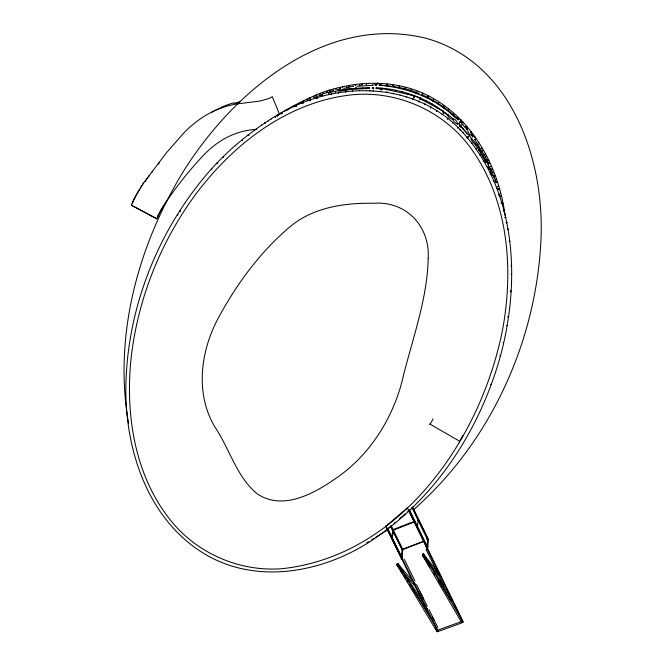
<?xml version="1.0" encoding="UTF-8"?>
<svg xmlns="http://www.w3.org/2000/svg" width="665" height="665" viewBox="0 0 665 665"><rect width="100%" height="100%" fill="white"/><g stroke="black" fill="none" stroke-linecap="round" stroke-linejoin="round"><path stroke-width="1" d="M355.359 85.378L355.243 84.621L355.301 85.303M435.65 628.026L437.487 631.75L462.882 622.482L462.882 621.06L409.125 510.554M353.398 86.575C354.503 84.779 348.917 88.27 343.522 88.279M349.241 89.592L349.15 88.728L342.259 89.941L342.409 90.673L349.258 89.617L349.133 88.736L369.532 87.497L369.499 88.337L350.089 89.526M287.538 109.692C287.879 109.875 287.496 109.459 287.746 109.634M359.474 90.573L359.474 90.664M366.49 90.673L366.465 90.058L366.49 90.581M356.681 86.234L372.94 85.361L372.924 84.638M369.499 88.295L369.499 87.481M372.94 85.27L372.907 84.862M419.216 93.582C406.132 87.522 390.463 85.935 379.333 85.07C401.244 87.273 424.885 94.089 443.372 107.821C448.584 110.98 453.522 116.699 458.16 119.717C460.33 117.988 453.065 116.633 453.813 114.97M386.789 92.618L386.939 91.72L386.789 92.643M294.637 106.674L294.262 105.876L294.545 106.325M322.675 92.726L322.941 93.441L322.874 93.009M346.673 86.807L346.806 87.614L346.706 86.783M374.536 84.031L374.528 83.391L374.486 84.081M460.862 126.067L459.981 125.876L460.338 126.807C464.22 118.819 456.564 120.722 460.546 126.774M379.341 85.469L379.399 84.713M338.36 92.526L338.518 93.391L338.369 92.792M329.183 90.531L329.408 91.246M366.415 90.465L366.423 90.374M314.769 97.19L315.01 98.021L314.736 97.181L321.602 94.871L321.868 95.718L321.594 94.887M437.487 631.75L437.545 630.312L387.18 528.035M329.449 91.221L329.217 90.448M380.181 91.088L380.147 91.446M326.981 92.468C325.385 91.03 330.073 92.252 323.697 93.599M432.25 616.937L434.203 620.462M447.819 115.519C433.023 101.595 410.613 92.418 389.358 89.044C363.024 85.768 420.272 95.195 420.172 98.935C432.508 105.261 443.397 110.473 453.405 119.06C456.606 118.752 457.678 125.535 458.285 123.574C457.678 125.843 451.452 119.825 453.281 119.176C453.754 121.047 446.09 116.142 448.218 115.037C447.587 115.868 448.7 114.314 447.778 115.552M322.708 92.659L322.774 93.067M333.381 89.825C333.489 90.764 334.537 89.8 330.306 91.529M427.188 606.197L416.473 584.543M385.683 85.752L385.7 85.585M395.609 91.088L395.775 90.232L395.625 91.097M382.757 88.495L382.691 89.085L376.124 88.553L376.191 87.672L382.799 88.187L382.707 88.836M428.277 539.423L412.524 507.337M411.859 507.478L427.587 539.864L427.005 548.043L427.828 547.553L428.36 539.564L412.558 507.038M393.14 85.694L393.273 84.912L393.123 85.685M423.663 599.04L420.006 591.9M328.502 92.909L328.726 93.723L328.518 92.867L328.743 93.715L328.485 92.884L342.3 89.808L342.442 90.664L339 91.363M342.433 87.763L342.375 87.331M340.023 88.146L340.222 88.944L336.922 89.758M340.197 88.927L340.064 88.096L340.239 88.852M324.154 95.735L324.163 95.644M335.601 92.036L335.393 91.18L335.559 92.053M417.429 527.619L416.78 527.586L417.429 527.619L418.086 520.346L417.545 520.113M487.57 166.882C489.149 167.489 486.564 167.289 487.586 167.139M333.398 89.817L333.614 90.565M348.784 85.652L348.909 86.458L348.759 85.918M393.256 85.062L393.156 85.66L393.215 85.112M317.055 97.722L317.338 98.578L317.072 97.705L316.607 98.403L317.504 98.603M352.483 90.656L352.517 91.429L352.517 90.631M405.342 87.522L405.143 88.229L405.359 87.431M386.905 528.899L401.128 557.769L402.134 557.561L402.824 549.381L391.386 526.106M401.128 557.769L402.167 549.448L390.729 526.19M462.882 622.482L407.221 507.653M391.984 86.4L392.001 86.517M348.751 85.644L348.884 86.45L348.851 85.943M399.349 86.109L399.208 86.841L399.299 86.4M414.794 521.136L392.94 529.631L391.76 537.411L392.383 537.328L393.381 529.955L392.924 529.664L393.173 530.238L415.035 521.742M389.291 89.551L389.266 89.434M359.865 85.02L359.94 85.876L359.906 85.029M412.242 580.503L385.675 526.082M366.415 84.605L366.448 85.461L366.44 84.613M393.53 93.275L393.406 93.848L393.522 93.358M398.152 87.705L398.202 87.456M264.429 123.266L264.969 122.726L265.518 123.283M278.003 115.087L277.654 115.968L277.646 115.236L278.361 115.244L277.646 115.236M376.116 88.495L376.215 87.713M322.076 95.718L321.32 95.702C321.153 93.324 323.198 96.674 321.203 95.527M327.197 92.485L326.473 92.477C326.307 90.182 328.286 93.408 326.357 92.302M442.15 114.629C442.341 114.505 441.992 114.779 442.233 114.563M443.389 107.805L443.854 107.098L453.796 114.962L453.231 115.602L453.796 114.962M443.605 106.217L444.062 105.56L443.588 106.259M370.363 90.856L369.856 90.066L369.333 90.847M372.616 87.472L373.306 88.196L372.309 88.187M419.781 98.545C421.943 97.522 419.524 99.517 420.105 99.052M421.735 94.696L422.3 94.812C422.458 97.09 420.405 93.94 422.408 94.987M404.328 88.919L404.17 89.434L404.312 89.002M399.998 94.97L400.022 94.879M459.814 126.259L460.371 125.718L460.895 126.275M393.381 529.955L392.741 529.922M387.072 84.106L386.98 84.937L387.105 84.098M391.735 537.295L392.383 537.328M490.088 169.159L489.174 168.76L489.739 168.237L490.088 169.159L489.207 168.968L488.285 162.908L489.29 162.726L489.157 163.291L488.31 163.1M489.98 173.989L490.945 173.615L490.512 174.554M505.151 215.061L505.018 214.238M500.363 355.384L499.806 355.875M412.89 98.603L412.574 99.426L412.907 98.553M410.33 90.656L410.28 90.822M411.186 89.434L411.136 89.6M406.465 96.766L406.581 96.35L406.44 96.857M438.667 574.71L439.199 575.582L439.931 574.884L423.505 554.144L422.541 554.211L422.375 555.076L461.485 622.182L462.133 622.274L462.64 621.359L423.572 554.236L422.641 554.269L422.383 555.092L429.931 567.104M503.912 209.65L503.147 209.791L503.895 209.625M416.93 91.521L416.897 91.579M499.839 196.35L500.645 196.1L499.98 196.217M493.954 180.597L493.172 180.897L494.02 180.548M420.504 98.121L420.247 98.703M421.751 95.552L422.1 94.754L427.753 97.406L427.395 98.179L427.77 97.414L433.264 100.349L443.854 107.098L443.414 107.738M422.724 93.449L422.45 94.089L422.749 93.457M418.809 101.77L418.983 101.371M484.054 160.714L483.272 161.179L484.054 160.689M422.608 93.74C423.563 94.031 422.125 92.917 422.583 93.815M471.352 143.465L472.042 142.884L471.344 143.416M447.262 119.093L447.819 118.345L447.287 119.052M427.088 539.589L426.747 539.066M420.696 98.944L420.313 99.102L420.721 98.162L420.13 98.038M131.346 205.194L156.799 218.768L131.346 205.194L133 201.836M460.679 122.393L460.113 122.277L460.878 121.537L460.479 122.435L460.138 121.529M459.956 126.649L460.371 125.718L459.981 125.876M156.666 218.86L158.187 215.801M425.126 103.956L424.744 104.729L425.018 104.214M427.678 97.556L427.371 98.171L427.62 97.697M419.05 101.238L418.867 101.629M426.273 101.072L425.974 101.654L426.39 100.872M132.077 203.548L132.85 201.919A152.202 146.225 37.1 0 1 138.769 190.838A168.212 161.819 34.4 0 1 140.614 187.779A181.37 174.604 32 0 1 142.534 184.762A199.292 191.944 28.7 0 1 144.505 181.794L166.391 152.809L184.521 132.169A137.755 133.457 42.5 0 1 189.018 127.888A130.523 126.383 44 0 1 191.329 125.86A122.144 118.187 45.7 0 1 196.042 122.011A115.095 111.304 47.1 0 1 198.461 120.207A110.98 107.289 48 0 1 200.913 118.478A106.067 102.493 48.9 0 1 204.662 116.043A97.913 94.555 50.5 0 1 215.044 110.498A93.092 89.866 51.4 0 1 217.738 109.343A91.986 88.794 51.6 0 1 228.785 105.652A95.86 92.543 50.9 0 1 231.611 104.954A103.698 100.116 49.3 0 1 235.892 104.073L259.899 101.072L268.793 98.545A29.501 28.287 73.9 0 0 272.301 96.683L279.541 114.388M506.281 222.933L506.838 222.426L506.281 222.933L506.323 221.886L506.805 222.218M157.339 217.364L158.046 215.892A128.594 123.582 36.2 0 1 161.861 208.669A139.758 134.43 34.3 0 1 164.355 204.479C176.483 186.333 190.198 169.143 205.302 153.374A111.986 108.52 41.7 0 1 212.468 146.957A97.439 94.339 44.8 0 1 218.935 142.152A89.733 86.824 46.4 0 1 221.162 140.706A85.918 83.117 47.2 0 1 224.554 138.686A82.294 79.592 47.9 0 1 226.865 137.439A76.591 74.056 49.1 0 1 243.847 131.146A77.896 75.32 48.8 0 1 246.382 130.623A80.457 77.788 48.3 0 1 248.934 130.174A86.051 83.192 47.1 0 1 251.503 129.8L256.657 129.268M345.426 91.379L345.576 92.069L345.434 91.388M431.685 104.688L432.117 103.915L431.851 104.338M437.221 108.013L437.67 107.256L437.229 107.979M433.547 99.201L433.447 99.359M438.451 103.915L438.193 104.33L438.642 103.607M431.66 104.679L431.793 104.488M393.173 530.238L392.973 529.648M442.582 111.629L443.081 110.905M436.814 630.628C436.115 631.775 438.401 631.359 437.886 630.403L398.102 563.953L397.204 564.028L396.905 564.793L436.739 631.226M438.651 102.585L438.767 102.435M438.401 103.989L438.617 103.632M443.04 110.989L442.641 111.562M448.576 109.891L449.033 109.293M163.765 205.693L166.458 201.503M242.384 140.623L242.126 140.149M448.975 109.359L448.576 109.833M458.285 123.565L457.711 124.18M458.501 119.309L457.927 119.916L458.276 119.517M375.642 85.203L376.606 85.22L375.933 84.513M418.393 101.321L419.307 101.155L419.1 102.078M467.163 133.599C445.367 109.293 479.299 145.477 479.781 149.908L479.058 150.398L479.556 150.115M462.965 128.362L462.366 128.902M462.433 124.446L463.048 123.898L462.424 124.505L466.764 129.309L467.387 128.744L465.217 126.317M145.012 181.52L147.123 178.544M459.714 129.933L460.637 129.766L460.421 130.681M462.865 122.086L462.399 122.46L462.865 122.028M448.601 111.271L448.709 111.138M466.838 133.889L467.487 133.366M467.354 128.769L466.747 129.268L467.054 128.985M504.436 211.404L504.469 210.705M452.915 119.625L453.397 119.11L453.065 119.434M148.195 177.073L149.284 175.61M466.522 127.356L467.121 126.782L466.755 127.165M280.979 113.549L280.979 114.023M452.599 123.225L452.815 123.033M471.152 139.16C473.447 138.819 467.952 137.098 474.669 143.997M151.47 172.717L152.584 171.279M467.063 129.068C472.084 142.052 469.59 128.786 473.505 136.5M471.177 131.82L470.537 132.302L471.186 131.803M475.608 144.413L475.184 144.687M453.588 113.574L453.538 113.64M158.17 164.197L159.292 162.8M475.458 139.209L474.802 139.658L475.45 139.16M474.802 139.625L484.851 156.051M470.87 134.363L471.477 133.864M479.723 149.933L479.041 150.398L486.107 162.543L486.888 162.11L494.477 178.544M478.06 142.933L478.733 142.46L478.393 142.751M479.789 149.924L486.888 162.102L486.173 162.526L486.714 162.16M475.882 144.197L475.201 144.646L479.141 150.365M482.732 150.531L482.042 150.938L482.466 150.722M458.143 117.805L457.861 118.146L458.202 117.821M486.107 162.509L486.431 162.418M466.921 138.004L467.62 137.456L467.063 137.963M485.342 156.857L486.073 156.491L485.35 156.89L486.057 156.533L485.359 156.907L488.409 163.066L489.166 162.667M485.442 154.047L484.752 154.421L485.4 154.022M489.349 168.935L490.097 168.511L489.498 168.885M488.476 163.05L489.149 162.709M493.089 175.153L492.324 175.518L493.089 175.128M487.769 160.431L488.509 160.099L487.786 160.481M489.307 168.893L489.639 168.819M462.632 122.31L462.507 122.352M490.587 166.666L491.327 166.35L490.579 166.724M497.112 182.351L496.348 182.651L497.146 182.393M496.348 182.642L493.92 175.934M499.814 196.333L500.238 196.275M407.18 508.018L385.617 526.464M407.828 511.402L409.166 510.155M497.752 186.466L498.467 186.192L497.935 186.441M405.126 513.879L399.657 518.692M413.422 509.814C490.23 442.533 536.007 342.226 540.919 240.622C544.984 160.124 511.826 62.485 426.44 38.387C325.567 13.35 233.091 91.687 183.108 171.861C137.73 246.225 113.374 336.598 128.578 423.43M497.744 186.408L498.226 186.233M483.438 155.893L482.682 156.342L483.43 155.951M502.225 203.698L503.039 203.507L502.299 203.731M394.096 523.33L395.492 522.191M362.816 88.054L362.741 87.938M474.477 137.406L475.059 137.007L474.544 137.447M506.863 325.534L506.422 325.518L506.921 325.509M389.873 526.688L391.286 525.583M387.022 528.875L388.451 527.786M276.997 116.267L278.643 115.07M478.858 144.912L478.717 145.003M479.814 154.779L480.288 154.538L479.822 154.887M437.088 630.586C435.7 631.983 439.183 630.378 437.329 630.47M483.347 156.017L482.748 156.35L483.389 155.918M271.112 119.126L270.913 119.16M420.313 99.102L420.721 98.162L420.87 98.553M482.383 150.672L482.724 150.489M371.311 540.03L373.921 538.401M375.667 537.32L387.853 529.722M507.827 229.791L508.16 229.093L507.661 228.743M503.738 210.988L504.544 210.872L504.045 210.863M493.538 172.908L493.563 173.025M366.856 542.574L368.701 541.659M284.645 111.205C341.029 79.999 417.928 82.435 462.865 132.526C516.015 191.296 520.346 278.643 501.468 352.176C481.884 425.891 438.584 494.818 375.068 538.226C326.498 571.784 258.544 585.757 205.419 554.411C148.037 520.462 124.945 449.997 125.868 386.373C127.181 308.061 157.721 231.021 208.843 171.878C238.727 137.597 277.247 111.645 318.859 93.748C347.13 83.067 378.609 79.617 407.986 87.83C463.58 103.457 497.511 159.234 504.868 213.914M220.049 108.403L221.437 107.797M326.473 91.728L327.346 92.111M321.32 94.937L322.234 95.328M376.49 85.386L375.65 84.804L376.606 84.812M422.283 95.569L421.394 95.178M489.349 168.386L490.263 168.785M402.167 549.448L424.411 540.903M402.051 549.672L402.824 549.381M427.587 539.864L428.36 539.564M424.386 541.227L402.134 549.78L390.613 526.406M462.882 621.06L437.254 630.312M505.059 217.422L505.766 217.33L505.134 217.388M281.228 113.391L281.046 113.183M501.385 202.326L501.809 202.127L501.36 202.177M499.997 193.183L500.022 193.307M500.969 196.35L500.57 196.557M502.25 203.432L502.69 203.374L502.108 203.606M437.761 627.403L429.041 609.63M509.24 241.129L509.797 241.154L509.332 241.121M500.762 196.541L501.31 196.35L500.62 196.566M504.07 211.013L504.286 210.822M373.007 88.495L372.317 87.763L372.816 87.431L373.348 87.988M488.625 162.435L489.324 162.925M491.31 169.425C493.289 169.891 489.698 166.283 492.599 172.676M177.912 214.446L177.455 215.161M488.983 163.399L488.285 162.908M509.365 241.287L509.772 241.171L509.274 241.295M510.437 290.879L511.169 291.386L510.388 291.852M511.119 266.008L511.551 265.884L511.086 265.817M507.977 316.981L507.894 316.972M346.207 90.789L345.792 90.648L346.714 90.664M507.861 316.756L508.035 316.781M503.114 342.616L503.031 342.608M439.324 574.261L439.781 574.427M317.114 97.63L317.621 97.988M426.223 549.672L427.395 548.999L426.223 549.672L443.979 586.156M429.723 423.987L458.501 440.579M438.559 580.844L451.02 600.686L451.934 600.661L452.158 599.83L423.563 554.219C421.078 553.895 423.597 556.655 423.572 554.236M180.498 211.096L180.057 210.905L180.564 211.146M402.167 571.002L413.871 584.776L414.81 584.726L414.91 583.787L398.036 563.87C395.733 563.355 397.745 566.306 398.102 563.953M400.222 568.708L396.972 564.884L397.928 564.818L398.094 563.937L397.18 563.987L396.914 564.809L402.549 573.479M414.91 583.787L413.971 583.845L413.871 584.776M462.64 621.359L461.743 621.401L461.485 622.182M217.821 163.025L217.073 163.008L217.089 163.773M452.158 599.83L451.252 599.863L451.02 600.686M396.914 564.809L397.82 564.768L398.036 563.87L427.354 609.015L427.113 609.847L426.215 609.871L412.125 588.209M427.354 609.015L426.464 609.04L426.215 609.871M300.372 102.294L300.713 103.067L300.339 102.344M294.612 106.658L294.354 106.234M235.701 145.743L235.643 145.668M287.521 109.434L287.854 109.866M248.519 135.195L248.253 134.762L248.461 135.12M282.226 113.358L281.885 112.684L282.268 113.399M280.913 113.15L280.921 114.039M422.441 555.167L425.575 559.057M428.085 562.174L438.742 575.425M470.845 134.363L472.815 137.023M403.672 575.208L405.933 578.675M407.055 580.412L408.185 582.141M409.873 584.743L411.003 586.472M433.705 573.114L434.777 574.826M505.292 214.512L505.275 214.903M338.377 92.477L338.518 93.383L338.485 92.901M248.785 135.303L248.269 134.712L248.818 135.344M423.505 554.144C422.923 555.591 422.383 555.591 423.563 554.219M268.328 121.013L268.56 121.08M282.226 113.083L281.91 112.634L282.051 113.083M404.195 559.14L414.902 580.902M387.687 528.592L401.909 557.47M413.622 583.296L422.799 601.933M423.713 603.795L424.636 605.657M426.016 608.458L431.061 618.708M409.357 509.573L427.828 547.553M409.017 510.811L427.088 547.91M310.106 100.324L310.239 100.739M501.468 203.133L501.102 202.684L501.235 203.207M417.828 520.313L417.894 520.604M342.342 90.432L342.276 89.8L342.309 90.265M340.148 88.778L340.023 88.187M345.451 91.87L345.434 91.429L345.559 91.986M490.23 168.578L491.094 174.014M368.186 83.898L368.186 83.981M462.906 435.4A86.325 33.267 -66.8 0 1 459.099 441.959M433.098 418.892A66.949 21.222 -66.2 0 1 429.923 424.578M132.726 201.736A126.275 111.828 -35 0 1 138.777 190.547M158.021 215.743A106.458 93.1 -36.5 0 1 161.903 208.453M161.969 208.486A113.274 98.079 -37.5 0 1 163.665 205.643M138.919 190.622A137.722 119.991 -36.9 0 1 139.874 189.068M140.689 187.447A146.225 125.635 -38.1 0 1 142.684 184.388M142.526 184.305A156.832 131.861 -39.6 0 1 143.549 182.792M211.711 112.285A103.241 102.352 63.4 0 1 219.916 108.104M221.204 107.264A94.455 93.782 50.2 0 1 234.038 102.792M234.205 103.416A96.101 95.228 7.9 0 1 237.089 102.693M237.039 102.485A102.277 100.797 -0.3 0 1 239.94 101.845M306.889 99.226L307.23 100.008L306.956 99.268M380.837 83.757L380.787 84.438L380.837 83.757M467.985 136.466L468.675 137.09L468.035 136.441M303.29 100.905L303.647 101.645L303.273 100.939M331.261 93.948L331.478 94.763L331.261 93.915M361.785 84.546L361.735 83.931L361.802 84.613M361.702 84.048L361.777 84.746L361.702 84.048M301.42 103.457L301.054 102.684L301.395 103.499M356.049 88.653L355.975 87.996L356.049 88.653M373.289 90.872L373.364 90.282L373.289 90.872M275.011 116.516L275.468 117.306L275.052 116.525M313.481 96.425L313.789 97.215L313.523 96.433M316.174 95.128L316.324 95.61L316.191 95.112M355.958 88.129L356.033 88.852L355.958 88.071M428.194 258.402C427.229 301.095 411.327 341.552 401.693 382.766C391.502 420.114 369.64 454.636 337.737 477.063C315.443 492.748 283.556 511.427 257.255 493.896C236.457 476.73 229.716 448.975 215.003 427.188C195.161 394.154 200.34 352.259 217.621 319.316C236.108 284.836 259.741 252.293 289.774 226.956C312.966 207.414 344.179 202.742 373.547 203.291C406.041 200.755 430.105 226.158 428.194 258.402M310.056 98.603L309.715 97.871L310.006 98.586M296.233 106.558L295.842 105.768L296.191 106.608M307.862 99.8L308.178 100.615L307.912 99.8M320.414 94.663L320.148 93.906L320.414 94.663M320.098 93.906L320.372 94.688L320.114 93.973M302.874 102.792L303.207 103.408L302.916 102.792M488.002 159.883C488.393 161.745 489.457 158.977 488.002 159.883M488.733 160.315C487.52 161.504 488.127 158.536 488.733 160.315M130.564 363.464C125.876 417.853 135.527 476.265 170.257 519.93C196.765 553.405 239.866 572.133 282.425 568.658C401.51 555.549 481.901 437.853 502.906 327.928C513.555 267.978 508.201 201.761 472.557 150.614C444.893 110.506 394.702 88.528 346.465 95.486C284.703 104.106 232.534 145.327 195.917 193.989C159.567 243.324 136.4 302.392 130.564 363.464M309.94 100.107L310.114 100.723L309.981 100.107M329.765 90.49C328.751 91.911 328.577 89.118 329.765 90.49M335.709 88.561L335.9 89.351L335.75 88.57M402.134 91.72L401.926 92.576L402.125 91.77M408.127 94.38L408.401 93.541L408.135 94.347M329.774 90.59C328.718 92.161 328.66 89.334 329.774 90.59M377.23 83.399C378.676 85.32 377.363 81.845 377.462 83.865C378.676 84.247 377.928 82.701 377.205 83.482M423.189 93.599C422.1 94.904 422.084 91.945 423.189 93.599M460.097 119.642C461.452 121.687 460.396 118.013 460.363 120.082C461.577 120.747 460.488 118.852 460.147 119.567M402.017 548.633L402.599 548.891L402.017 548.633M401.145 556.239L401.735 556.497L401.145 556.239M426.772 546.813L426.124 546.78L426.772 546.813M509.473 308.352L509.448 308.385M490.845 384.511L490.421 384.245L490.812 384.545M511.468 282.75L511.427 282.716M511.044 291.253L510.363 291.312L510.961 291.204M511.634 274.288L511.028 274.396L511.593 274.263M414.212 96.492L414.528 95.669L414.212 96.492M416.032 93.208L416.315 92.402L416.041 93.175M462.682 621.542L461.485 622.107L462.682 621.542M499.457 194.737L498.634 195.069L499.448 194.745M496.855 187.547L496.447 187.788L496.855 187.563M502.69 203.39L502.191 203.59L502.682 203.382M497.545 189.209L498.359 188.91L497.545 189.209M490.936 173.715L490.454 174.022L490.903 173.715M476.273 148.578L475.832 148.96L476.273 148.611M321.702 94.779L321.32 95.702L321.702 94.779M322.076 94.945L321.694 95.868L322.076 94.945M326.839 91.579L326.473 92.477L326.839 91.579M327.197 91.737L326.831 92.635L327.197 91.737M462.956 132.252L462.499 132.751L462.898 132.277M372.816 87.431L372.425 88.37L372.816 87.431M373.198 87.597L372.807 88.536L373.198 87.597M376.132 84.48L375.75 85.378L376.132 84.48M376.498 84.638L376.116 85.544L376.498 84.638M458.102 127.339L457.478 128.004L458.094 127.331M436.814 110.523L436.348 111.304L436.797 110.565M420.338 97.996L419.931 98.935L420.338 97.996M421.934 94.654L421.544 95.552L421.934 94.654M422.3 94.812L421.909 95.718L422.3 94.812M430.629 107.871L431.061 107.057L430.637 107.863M402.491 558.633L401.286 559.207L402.491 558.633M460.878 121.537L460.479 122.435L460.878 121.537M460.754 125.885L460.338 126.807L460.754 125.885M427.928 96.782L428.285 96.059L427.928 96.782M488.825 162.393L488.418 163.274L488.825 162.393M489.182 162.551L488.783 163.432L489.182 162.551M489.739 168.237L489.324 169.143L489.739 168.237M490.113 168.403L489.698 169.309L490.113 168.403M432.882 101.072L433.264 100.349L432.857 101.063M261.461 125.087L261.694 125.577L261.461 125.12M254.811 129.775L255.003 130.182L254.811 129.808M453.264 115.594L453.796 114.978L453.281 115.544M223.191 156.907L223.706 157.297L223.216 156.907M211.453 169.317L211.819 169.799L211.478 169.309M217.256 163.008L217.663 163.266L217.305 163.016M481.51 148.553L482.208 148.145L481.502 148.536M495.849 181.952L495.084 182.202L495.816 181.927M494.71 175.635L493.954 175.959L494.652 175.627M496.314 179.434L495.566 179.725L496.323 179.425M498.559 189.5L499.315 189.259L498.559 189.483M505.757 217.33L505.084 217.555L505.733 217.372M475.899 148.802L475.899 148.802M443.048 112.867L443.796 113.383L443.048 112.867M381.619 89.733L380.721 89.592L381.619 89.733M413.588 97.007L414.403 97.389L413.588 97.007M487.204 167.264L487.204 167.264M490.512 173.856L490.512 173.856M293.872 105.677L294.171 106.375L293.839 105.693"/></g></svg>
